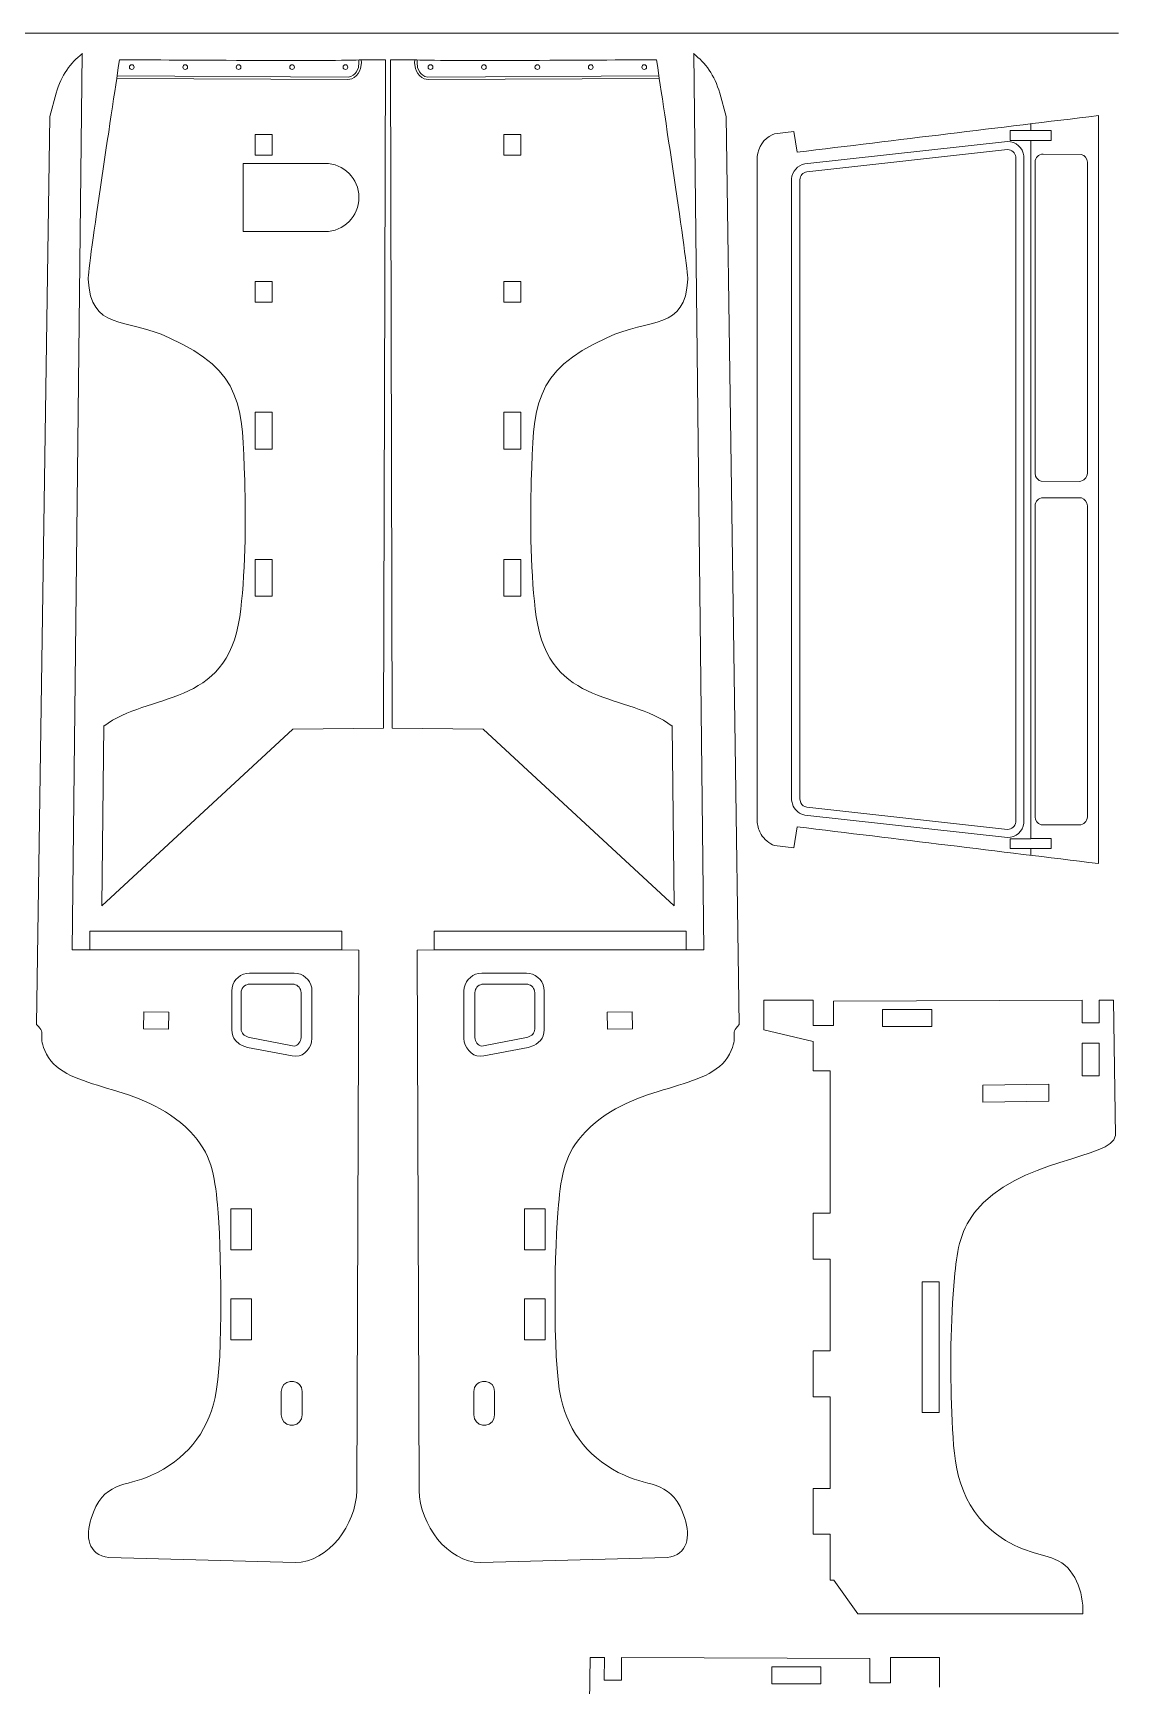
# Model space of a CAD drawing. Header units: centimetres. Extents: x -10 to 98, y 3 to 108.
# Drawn here: x 4.28 to 23.57, y 78.5 to 107.92 of the extents above; entities that cross this region are included whole.
import ezdxf

# ---------------------------------------------------------------- set-up
doc = ezdxf.new("R2010")
doc.units = ezdxf.units.CM
doc.header["$MEASUREMENT"] = 0
doc.layers.add('Camada 1', color=7, linetype='Continuous')

msp = doc.modelspace()

# ---------------------------------------------------------------- linework, layer by layer
at = {"layer": 'Camada 1', "color": 5, "lineweight": 9}
msp.add_open_spline([(-9.72288, 107.91719), (-9.72288, 107.91719), (23.59712, 107.91719), (23.59712, 107.91719)], degree=3, dxfattribs=at)
at = {"layer": 'Camada 1', "color": 3, "lineweight": 9}
for points in [[(5.1505, 107.54628), (4.94519, 107.38912), (4.78041, 107.17166), (4.68699, 106.8448)], [(5.15066, 107.56019), (5.15066, 107.56019), (5.11412, 104.34689), (5.11412, 104.34689)], [(5.81411, 107.44089), (5.72783, 106.84356), (5.24902, 103.73253), (5.25835, 103.53517)], [(5.81411, 107.44089), (6.42171, 107.44038), (9.8037, 107.41495), (10.1185, 107.44119)], [(10.55182, 107.44119), (10.55182, 107.44119), (10.1185, 107.44119), (10.1185, 107.44119)], [(10.51665, 95.54474), (10.51665, 95.54474), (10.55182, 107.44119), (10.55182, 107.44119)], [(10.67082, 95.54474), (10.67082, 95.54474), (10.63565, 107.44119), (10.63565, 107.44119)], [(10.63565, 107.44119), (10.63565, 107.44119), (11.06897, 107.44119), (11.06897, 107.44119)], [(11.06897, 107.44119), (11.38377, 107.41495), (14.76576, 107.44038), (15.37336, 107.44089)], [(15.92913, 103.53517), (15.93845, 103.73253), (15.45964, 106.84356), (15.37336, 107.44089)], [(16.03641, 107.56019), (16.03641, 107.56019), (16.07294, 104.34689), (16.07294, 104.34689)], [(16.50008, 106.8448), (16.40665, 107.17166), (16.24189, 107.38912), (16.03656, 107.54628)], [(4.57339, 106.43024), (4.57339, 106.43024), (4.68699, 106.8448), (4.68699, 106.8448)], [(16.61368, 106.43024), (16.61368, 106.43024), (16.50008, 106.8448), (16.50008, 106.8448)], [(4.34006, 90.27016), (4.34006, 90.27016), (4.57339, 106.43024), (4.57339, 106.43024)], [(16.847, 90.27016), (16.847, 90.27016), (16.61368, 106.43024), (16.61368, 106.43024)], [(23.23872, 106.44836), (21.45128, 106.23112), (19.66386, 106.01378), (17.87643, 105.79634)], [(23.23872, 106.44836), (23.23872, 106.44836), (23.23872, 93.13529), (23.23872, 93.13529)], [(17.43079, 106.10785), (17.28459, 106.03592), (17.17765, 105.88303), (17.16699, 105.72186)], [(17.43079, 106.10785), (17.43079, 106.10785), (17.47153, 106.12556), (17.47153, 106.12556)], [(17.47153, 106.12556), (17.47153, 106.12556), (17.81989, 106.16781), (17.81989, 106.16781)], [(17.81989, 106.16781), (17.81989, 106.16781), (17.87643, 105.79634), (17.87643, 105.79634)], [(17.16699, 93.86224), (17.16699, 93.86224), (17.16699, 105.72186), (17.16699, 105.72186)], [(18.05127, 105.44764), (18.05127, 105.44764), (21.62258, 105.8419), (21.62258, 105.8419)], [(21.76822, 105.71299), (21.75937, 105.78574), (21.69555, 105.8415), (21.62258, 105.8419)], [(21.76822, 105.71299), (21.76822, 105.71299), (21.76823, 93.87112), (21.76823, 93.87112)], [(22.25573, 105.7629), (22.16898, 105.75733), (22.11598, 105.70489), (22.11055, 105.61771)], [(22.25573, 105.7629), (22.25573, 105.7629), (22.93405, 105.75814), (22.93405, 105.75814)], [(23.04236, 105.61771), (23.03804, 105.68683), (22.99847, 105.74401), (22.93405, 105.75814)], [(18.05127, 105.44764), (17.97209, 105.42855), (17.93309, 105.38362), (17.92332, 105.30307)], [(22.11055, 100.08279), (22.11055, 100.08279), (22.11055, 105.61771), (22.11055, 105.61771)], [(23.04236, 105.61771), (23.04236, 105.61771), (23.04236, 100.08279), (23.04236, 100.08279)], [(17.92332, 94.28103), (17.92332, 94.28103), (17.92332, 105.30307), (17.92332, 105.30307)], [(5.11412, 104.34689), (5.11412, 104.34689), (4.96917, 91.59589), (4.96917, 91.59589)], [(16.07294, 104.34689), (16.07294, 104.34689), (16.2179, 91.59589), (16.2179, 91.59589)], [(5.25835, 103.53517), (5.30163, 102.61909), (5.91561, 102.85193), (6.6995, 102.49508)], [(14.48797, 102.49508), (15.27186, 102.85193), (15.88584, 102.61909), (15.92913, 103.53517)], [(8.04306, 99.94838), (8.00186, 101.26684), (8.02304, 101.89254), (6.6995, 102.49508)], [(14.48797, 102.49508), (13.16443, 101.89254), (13.18561, 101.26684), (13.14441, 99.94838)], [(22.12126, 100.02805), (22.12126, 100.02805), (22.11055, 100.08279), (22.11055, 100.08279)], [(22.89716, 99.9376), (22.98355, 99.94299), (23.03681, 99.99679), (23.04236, 100.08279)], [(7.95381, 97.52546), (8.05416, 98.22988), (8.0655, 99.23029), (8.04306, 99.94838)], [(13.14441, 99.94838), (13.12197, 99.23029), (13.13331, 98.22988), (13.23366, 97.52546)], [(22.12126, 100.02805), (22.14031, 99.98721), (22.17427, 99.95214), (22.21884, 99.94237)], [(22.89716, 99.9376), (22.89716, 99.9376), (22.21884, 99.94237), (22.21884, 99.94237)], [(22.25573, 99.64604), (22.16947, 99.6405), (22.11593, 99.58717), (22.11055, 99.50086)], [(22.11055, 93.96594), (22.11055, 93.96594), (22.11055, 99.50086), (22.11055, 99.50086)], [(22.25573, 99.64604), (22.25573, 99.64604), (22.93526, 99.64129), (22.93526, 99.64129)], [(23.04236, 99.50086), (23.03806, 99.56971), (22.9967, 99.62737), (22.93526, 99.64129)], [(23.04236, 99.50086), (23.04236, 99.50086), (23.04236, 93.96594), (23.04236, 93.96594)], [(5.53459, 95.57986), (6.32646, 96.18599), (7.72157, 95.89532), (7.95381, 97.52546)], [(13.23366, 97.52546), (13.4659, 95.89532), (14.86101, 96.18599), (15.65288, 95.57986)], [(5.53474, 95.59377), (5.53474, 95.59377), (5.49821, 92.38047), (5.49821, 92.38047)], [(5.49821, 92.38047), (5.49821, 92.38047), (8.89928, 95.5235), (8.89928, 95.5235)], [(8.89928, 95.5235), (8.89928, 95.5235), (10.51665, 95.54474), (10.51665, 95.54474)], [(12.28819, 95.5235), (12.28819, 95.5235), (10.67082, 95.54474), (10.67082, 95.54474)], [(15.68926, 92.38047), (15.68926, 92.38047), (12.28819, 95.5235), (12.28819, 95.5235)], [(15.65273, 95.59377), (15.65273, 95.59377), (15.68926, 92.38047), (15.68926, 92.38047)], [(17.94, 94.21339), (17.94, 94.21339), (17.92332, 94.28103), (17.92332, 94.28103)], [(17.94, 94.21339), (17.96592, 94.17044), (18.00124, 94.14855), (18.05127, 94.13647)], [(17.16699, 93.86224), (17.17153, 93.79384), (17.19994, 93.71176), (17.23606, 93.65321)], [(21.62259, 93.74221), (21.62259, 93.74221), (18.05127, 94.13647), (18.05127, 94.13647)], [(21.62259, 93.74221), (21.69556, 93.74261), (21.75938, 93.79838), (21.76823, 93.87112)], [(22.11055, 93.96594), (22.11903, 93.90017), (22.14719, 93.84193), (22.21884, 93.82552)], [(22.89716, 93.82075), (22.98355, 93.82614), (23.03682, 93.87994), (23.04236, 93.96594)], [(17.23606, 93.65321), (17.28435, 93.57497), (17.38913, 93.48097), (17.47154, 93.45854)], [(17.87645, 93.78794), (17.87645, 93.78794), (17.81989, 93.41629), (17.81989, 93.41629)], [(17.87645, 93.78794), (19.66396, 93.57043), (21.45128, 93.35253), (23.23872, 93.13529)], [(22.89716, 93.82075), (22.89716, 93.82075), (22.21884, 93.82552), (22.21884, 93.82552)], [(17.81989, 93.41629), (17.81989, 93.41629), (17.47154, 93.45854), (17.47154, 93.45854)], [(5.2855, 91.59589), (5.2855, 91.59589), (5.2855, 91.92927), (5.2855, 91.92927)], [(5.2855, 91.92927), (5.2855, 91.92927), (9.77282, 91.92817), (9.77282, 91.92817)], [(9.77282, 91.92817), (9.77282, 91.92817), (9.77284, 91.59735), (9.77284, 91.59735)], [(11.41425, 91.92817), (11.41425, 91.92817), (11.41422, 91.59735), (11.41422, 91.59735)], [(15.90157, 91.92927), (15.90157, 91.92927), (11.41425, 91.92817), (11.41425, 91.92817)], [(15.90157, 91.59589), (15.90157, 91.59589), (15.90157, 91.92927), (15.90157, 91.92927)], [(4.96917, 91.59589), (4.96917, 91.59589), (5.2855, 91.59589), (5.2855, 91.59589)], [(9.77284, 91.59735), (9.77284, 91.59735), (10.0741, 91.59518), (10.0741, 91.59518)], [(10.0741, 91.59518), (10.0741, 91.59518), (10.03876, 81.97239), (10.03876, 81.97239)], [(11.41422, 91.59735), (11.41422, 91.59735), (11.11296, 91.59518), (11.11296, 91.59518)], [(11.11296, 91.59518), (11.11296, 91.59518), (11.14831, 81.97239), (11.14831, 81.97239)], [(16.2179, 91.59589), (16.2179, 91.59589), (15.90157, 91.59589), (15.90157, 91.59589)], [(18.15948, 90.70433), (18.15948, 90.70433), (17.28599, 90.70433), (17.28599, 90.70433)], [(17.28599, 90.70433), (17.28599, 90.70433), (17.28599, 90.17595), (17.28599, 90.17595)], [(18.15948, 90.2545), (18.15948, 90.2545), (18.15948, 90.70433), (18.15948, 90.70433)], [(22.95062, 90.70433), (22.95062, 90.70433), (18.52602, 90.68766), (18.52602, 90.68766)], [(18.52602, 90.68766), (18.52602, 90.68766), (18.52602, 90.2545), (18.52602, 90.2545)], [(22.95181, 90.29972), (22.95181, 90.29972), (22.95062, 90.70433), (22.95062, 90.70433)], [(23.50638, 90.70551), (23.50638, 90.70551), (23.25408, 90.70551), (23.25408, 90.70551)], [(23.25408, 90.70551), (23.25408, 90.70551), (23.25527, 90.3009), (23.25527, 90.3009)], [(23.54088, 88.29329), (23.54088, 88.29329), (23.50638, 90.70551), (23.50638, 90.70551)], [(4.51432, 89.74393), (4.33076, 90.09231), (4.53872, 90.07432), (4.34006, 90.27016)], [(16.847, 90.27016), (16.64834, 90.07432), (16.85631, 90.09231), (16.67275, 89.74393)], [(17.28599, 90.17595), (17.28599, 90.17595), (18.15948, 89.96411), (18.15948, 89.96411)], [(18.52602, 90.2545), (18.52602, 90.2545), (18.15948, 90.2545), (18.15948, 90.2545)], [(23.25527, 90.3009), (23.25527, 90.3009), (22.95181, 90.29972), (22.95181, 90.29972)], [(4.51432, 89.74393), (4.87752, 89.05461), (6.19673, 89.26363), (7.07071, 88.36653)], [(14.11636, 88.36653), (14.99034, 89.26363), (16.30955, 89.05461), (16.67275, 89.74393)], [(18.15948, 89.96411), (18.15948, 89.96411), (18.15948, 89.44764), (18.15948, 89.44764)], [(18.15948, 89.44764), (18.15948, 89.44764), (18.46651, 89.44764), (18.46651, 89.44764)], [(18.46651, 89.44764), (18.46651, 89.44764), (18.46651, 86.91047), (18.46651, 86.91047)], [(7.55861, 87.05941), (7.50715, 87.59096), (7.45189, 87.97524), (7.07071, 88.36653)], [(14.11636, 88.36653), (13.73517, 87.97524), (13.67991, 87.59096), (13.62846, 87.05941)], [(23.54088, 88.29329), (23.49561, 87.86881), (21.78857, 87.89881), (21.03584, 86.92237)], [(7.51694, 83.62877), (7.67129, 84.33233), (7.62435, 86.38033), (7.55861, 87.05941)], [(13.62846, 87.05941), (13.56272, 86.38033), (13.51577, 84.33233), (13.67013, 83.62877)], [(18.46651, 86.91047), (18.46651, 86.91047), (18.16186, 86.91047), (18.16186, 86.91047)], [(18.16186, 86.91047), (18.16186, 86.91047), (18.16186, 86.09291), (18.16186, 86.09291)], [(21.03584, 86.92237), (20.75737, 86.56114), (20.72001, 86.2037), (20.67762, 85.76326)], [(18.16186, 86.09291), (18.16186, 86.09291), (18.46651, 86.09291), (18.46651, 86.09291)], [(18.46651, 86.09291), (18.46651, 86.09291), (18.46651, 84.46016), (18.46651, 84.46016)], [(20.67762, 85.76326), (20.60206, 84.97816), (20.60123, 84.14266), (20.62883, 83.35581)], [(18.46651, 84.46016), (18.46651, 84.46016), (18.16186, 84.46016), (18.16186, 84.46016)], [(18.16186, 84.46016), (18.16186, 84.46016), (18.16186, 83.6438), (18.16186, 83.6438)], [(6.38359, 82.24464), (6.9832, 82.51514), (7.37547, 82.98392), (7.51694, 83.62877)], [(13.67013, 83.62877), (13.8116, 82.98392), (14.20387, 82.51514), (14.80347, 82.24464)], [(18.16186, 83.6438), (18.16186, 83.6438), (18.46651, 83.6438), (18.46651, 83.6438)], [(18.46651, 83.6438), (18.46651, 83.6438), (18.46651, 82.01106), (18.46651, 82.01106)], [(20.62883, 83.35581), (20.66464, 82.57443), (20.68306, 81.82329), (21.34169, 81.2649)], [(6.38359, 82.24464), (5.919, 82.03506), (5.51588, 82.14417), (5.30901, 81.47462)], [(15.87806, 81.47462), (15.67119, 82.14417), (15.26806, 82.03506), (14.80347, 82.24464)], [(8.93932, 80.6903), (9.5432, 80.69761), (10.02361, 81.37366), (10.03876, 81.97239)], [(11.14831, 81.97239), (11.16345, 81.37366), (11.64387, 80.69761), (12.24775, 80.6903)], [(18.46651, 82.01106), (18.46651, 82.01106), (18.16186, 82.01106), (18.16186, 82.01106)], [(18.16186, 82.01106), (18.16186, 82.01106), (18.16186, 81.19469), (18.16186, 81.19469)], [(5.30901, 81.47462), (5.21097, 81.1573), (5.24468, 80.83346), (5.62576, 80.78142)], [(15.5613, 80.78142), (15.94239, 80.83346), (15.9761, 81.1573), (15.87806, 81.47462)], [(21.34169, 81.2649), (21.79231, 80.88287), (22.15958, 80.87149), (22.45912, 80.75438)], [(18.16186, 81.19469), (18.16186, 81.19469), (18.46532, 81.19469), (18.46532, 81.19469)], [(18.46532, 81.19469), (18.46532, 81.19469), (18.46651, 80.37594), (18.46651, 80.37594)], [(8.93932, 80.6903), (8.93932, 80.6903), (5.62576, 80.78142), (5.62576, 80.78142)], [(12.24775, 80.6903), (12.24775, 80.6903), (15.5613, 80.78142), (15.5613, 80.78142)], [(22.96371, 79.78212), (22.97311, 80.17444), (22.82155, 80.61269), (22.45912, 80.75438)], [(18.46651, 80.37594), (18.46651, 80.37594), (18.5272, 80.37594), (18.5272, 80.37594)], [(18.5272, 80.37594), (18.5272, 80.37594), (18.95562, 79.78212), (18.95562, 79.78212)], [(18.95562, 79.78212), (18.95562, 79.78212), (22.96371, 79.78212), (22.96371, 79.78212)], [(14.15853, 76.58931), (14.15853, 76.58931), (14.19304, 79.00152), (14.19304, 79.00152)], [(14.19304, 79.00152), (14.19304, 79.00152), (14.44533, 79.00152), (14.44533, 79.00152)], [(14.44533, 79.00152), (14.44533, 79.00152), (14.44414, 78.59691), (14.44414, 78.59691)], [(14.7476, 78.59573), (14.7476, 78.59573), (14.74879, 79.00035), (14.74879, 79.00035)], [(14.74879, 79.00035), (14.74879, 79.00035), (19.17339, 78.98367), (19.17339, 78.98367)], [(19.17339, 78.98367), (19.17339, 78.98367), (19.17339, 78.55051), (19.17339, 78.55051)], [(19.53994, 78.55051), (19.53994, 78.55051), (19.53994, 79.00035), (19.53994, 79.00035)], [(19.53994, 79.00035), (19.53994, 79.00035), (20.41343, 79.00035), (20.41343, 79.00035)], [(20.41343, 79.00035), (20.41343, 79.00035), (20.41343, 78.47196), (20.41343, 78.47196)], [(14.44414, 78.59691), (14.44414, 78.59691), (14.7476, 78.59573), (14.7476, 78.59573)], [(19.17339, 78.55051), (19.17339, 78.55051), (19.53994, 78.55051), (19.53994, 78.55051)]]:
    msp.add_open_spline(points, degree=3, dxfattribs=at)
at = {"layer": 'Camada 1', "color": 1, "lineweight": 9}
for points in [[(10.06614, 107.30641), (10.06614, 107.30641), (10.07566, 107.39448), (10.07566, 107.39448)], [(10.07566, 107.39448), (10.07566, 107.39448), (10.07209, 107.43732), (10.07209, 107.43732)], [(10.1197, 107.38972), (10.1197, 107.38972), (10.10661, 107.28856), (10.10661, 107.28856)], [(10.11493, 107.44089), (10.11493, 107.44089), (10.1197, 107.38972), (10.1197, 107.38972)], [(11.07254, 107.44089), (11.07254, 107.44089), (11.06777, 107.38972), (11.06777, 107.38972)], [(11.06777, 107.38972), (11.06777, 107.38972), (11.08086, 107.28856), (11.08086, 107.28856)], [(11.11181, 107.39448), (11.11181, 107.39448), (11.11538, 107.43732), (11.11538, 107.43732)], [(11.12133, 107.30641), (11.12133, 107.30641), (11.11181, 107.39448), (11.11181, 107.39448)], [(9.8805, 107.08983), (9.8805, 107.08983), (5.76649, 107.11125), (5.76649, 107.11125)], [(5.77246, 107.15528), (5.77246, 107.15528), (9.88288, 107.13386), (9.88288, 107.13386)], [(6.03292, 107.35342), (6.00959, 107.35342), (5.99068, 107.33451), (5.99068, 107.31117)], [(5.99068, 107.31117), (5.99068, 107.28784), (6.00959, 107.26893), (6.03292, 107.26893)], [(6.07517, 107.31117), (6.07517, 107.33451), (6.05626, 107.35342), (6.03292, 107.35342)], [(6.03292, 107.26893), (6.05626, 107.26893), (6.07517, 107.28784), (6.07517, 107.31117)], [(6.98392, 107.35342), (6.96059, 107.35342), (6.94168, 107.33451), (6.94168, 107.31117)], [(6.94168, 107.31117), (6.94168, 107.28784), (6.96059, 107.26893), (6.98392, 107.26893)], [(7.02617, 107.31117), (7.02617, 107.33451), (7.00726, 107.35342), (6.98392, 107.35342)], [(6.98392, 107.26893), (7.00726, 107.26893), (7.02617, 107.28784), (7.02617, 107.31117)], [(7.93492, 107.35342), (7.91159, 107.35342), (7.89268, 107.33451), (7.89268, 107.31117)], [(7.89268, 107.31117), (7.89268, 107.28784), (7.91159, 107.26893), (7.93492, 107.26893)], [(7.97717, 107.31117), (7.97717, 107.33451), (7.95826, 107.35342), (7.93492, 107.35342)], [(7.93492, 107.26893), (7.95826, 107.26893), (7.97717, 107.28784), (7.97717, 107.31117)], [(8.88592, 107.35342), (8.86259, 107.35342), (8.84368, 107.33451), (8.84368, 107.31117)], [(8.84368, 107.31117), (8.84368, 107.28784), (8.86259, 107.26893), (8.88592, 107.26893)], [(8.92817, 107.31117), (8.92817, 107.33451), (8.90926, 107.35342), (8.88592, 107.35342)], [(8.88592, 107.26893), (8.90926, 107.26893), (8.92817, 107.28784), (8.92817, 107.31117)], [(9.83693, 107.35342), (9.81359, 107.35342), (9.79468, 107.33451), (9.79468, 107.31117)], [(9.79468, 107.31117), (9.79468, 107.28784), (9.81359, 107.26893), (9.83693, 107.26893)], [(9.87917, 107.31117), (9.87917, 107.33451), (9.86026, 107.35342), (9.83693, 107.35342)], [(9.83693, 107.26893), (9.86026, 107.26893), (9.87917, 107.28784), (9.87917, 107.31117)], [(9.94833, 107.10411), (9.94833, 107.10411), (9.8805, 107.08983), (9.8805, 107.08983)], [(9.88288, 107.13386), (9.88288, 107.13386), (9.93524, 107.14576), (9.93524, 107.14576)], [(9.93524, 107.14576), (9.93524, 107.14576), (9.97332, 107.16599), (9.97332, 107.16599)], [(9.99355, 107.12672), (9.99355, 107.12672), (9.94833, 107.10411), (9.94833, 107.10411)], [(9.97332, 107.16599), (9.97332, 107.16599), (10.00545, 107.19336), (10.00545, 107.19336)], [(10.03163, 107.15885), (10.03163, 107.15885), (9.99355, 107.12672), (9.99355, 107.12672)], [(10.00545, 107.19336), (10.00545, 107.19336), (10.03163, 107.22668), (10.03163, 107.22668)], [(10.03163, 107.22668), (10.03163, 107.22668), (10.06614, 107.30641), (10.06614, 107.30641)], [(10.06376, 107.19693), (10.06376, 107.19693), (10.03163, 107.15885), (10.03163, 107.15885)], [(10.08876, 107.24097), (10.08876, 107.24097), (10.06376, 107.19693), (10.06376, 107.19693)], [(10.10661, 107.28856), (10.10661, 107.28856), (10.08876, 107.24097), (10.08876, 107.24097)], [(11.08086, 107.28856), (11.08086, 107.28856), (11.09871, 107.24097), (11.09871, 107.24097)], [(11.09871, 107.24097), (11.09871, 107.24097), (11.12371, 107.19693), (11.12371, 107.19693)], [(11.15584, 107.22668), (11.15584, 107.22668), (11.12133, 107.30641), (11.12133, 107.30641)], [(11.12371, 107.19693), (11.12371, 107.19693), (11.15584, 107.15885), (11.15584, 107.15885)], [(11.18202, 107.19336), (11.18202, 107.19336), (11.15584, 107.22668), (11.15584, 107.22668)], [(11.15584, 107.15885), (11.15584, 107.15885), (11.19392, 107.12672), (11.19392, 107.12672)], [(11.21415, 107.16599), (11.21415, 107.16599), (11.18202, 107.19336), (11.18202, 107.19336)], [(11.19392, 107.12672), (11.19392, 107.12672), (11.23914, 107.10411), (11.23914, 107.10411)], [(11.25223, 107.14576), (11.25223, 107.14576), (11.21415, 107.16599), (11.21415, 107.16599)], [(11.23914, 107.10411), (11.23914, 107.10411), (11.30697, 107.08983), (11.30697, 107.08983)], [(11.30459, 107.13386), (11.30459, 107.13386), (11.25223, 107.14576), (11.25223, 107.14576)], [(15.41501, 107.15528), (15.41501, 107.15528), (11.30459, 107.13386), (11.30459, 107.13386)], [(11.30697, 107.08983), (11.30697, 107.08983), (15.42098, 107.11125), (15.42098, 107.11125)], [(11.35055, 107.35342), (11.32721, 107.35342), (11.3083, 107.33451), (11.3083, 107.31117)], [(11.3083, 107.31117), (11.3083, 107.28784), (11.32721, 107.26893), (11.35055, 107.26893)], [(11.39279, 107.31117), (11.39279, 107.33451), (11.37388, 107.35342), (11.35055, 107.35342)], [(11.35055, 107.26893), (11.37388, 107.26893), (11.39279, 107.28784), (11.39279, 107.31117)], [(12.30155, 107.35342), (12.27821, 107.35342), (12.2593, 107.33451), (12.2593, 107.31117)], [(12.2593, 107.31117), (12.2593, 107.28784), (12.27821, 107.26893), (12.30155, 107.26893)], [(12.34379, 107.31117), (12.34379, 107.33451), (12.32488, 107.35342), (12.30155, 107.35342)], [(12.30155, 107.26893), (12.32488, 107.26893), (12.34379, 107.28784), (12.34379, 107.31117)], [(13.25255, 107.35342), (13.22921, 107.35342), (13.2103, 107.33451), (13.2103, 107.31117)], [(13.2103, 107.31117), (13.2103, 107.28784), (13.22921, 107.26893), (13.25255, 107.26893)], [(13.29479, 107.31117), (13.29479, 107.33451), (13.27588, 107.35342), (13.25255, 107.35342)], [(13.25255, 107.26893), (13.27588, 107.26893), (13.29479, 107.28784), (13.29479, 107.31117)], [(14.20355, 107.35342), (14.18021, 107.35342), (14.1613, 107.33451), (14.1613, 107.31117)], [(14.1613, 107.31117), (14.1613, 107.28784), (14.18021, 107.26893), (14.20355, 107.26893)], [(14.24579, 107.31117), (14.24579, 107.33451), (14.22688, 107.35342), (14.20355, 107.35342)], [(14.20355, 107.26893), (14.22688, 107.26893), (14.24579, 107.28784), (14.24579, 107.31117)], [(15.15455, 107.35342), (15.13121, 107.35342), (15.1123, 107.33451), (15.1123, 107.31117)], [(15.1123, 107.31117), (15.1123, 107.28784), (15.13121, 107.26893), (15.15455, 107.26893)], [(15.19679, 107.31117), (15.19679, 107.33451), (15.17788, 107.35342), (15.15455, 107.35342)], [(15.15455, 107.26893), (15.17788, 107.26893), (15.19679, 107.28784), (15.19679, 107.31117)], [(22.03402, 106.30209), (22.03402, 106.30209), (22.03402, 106.18151), (22.03402, 106.18151)], [(18.01561, 105.59034), (18.01561, 105.59034), (21.62264, 105.989), (21.62264, 105.989)], [(21.9142, 105.73076), (21.8963, 105.87101), (21.76663, 105.98781), (21.62264, 105.989)], [(22.03402, 106.18151), (22.03402, 106.18151), (21.67052, 106.18151), (21.67052, 106.18151)], [(21.67052, 106.18151), (21.67052, 106.18151), (21.67052, 106.00673), (21.67052, 106.00673)], [(21.67052, 106.00673), (21.67052, 106.00673), (22.03402, 106.00673), (22.03402, 106.00673)], [(22.03402, 106.18151), (22.03402, 106.18151), (22.39873, 106.18151), (22.39873, 106.18151)], [(22.39873, 106.00673), (22.39873, 106.00673), (22.03402, 106.00673), (22.03402, 106.00673)], [(22.03402, 106.00673), (22.03402, 106.00673), (22.03404, 93.57738), (22.03404, 93.57738)], [(22.39873, 106.18151), (22.39873, 106.18151), (22.39873, 106.00673), (22.39873, 106.00673)], [(21.9142, 105.73076), (21.9142, 105.73076), (21.9142, 93.85289), (21.9142, 93.85289)], [(18.01561, 105.59034), (17.88474, 105.55855), (17.78586, 105.4577), (17.77761, 105.3202)], [(17.77761, 94.26345), (17.77761, 94.26345), (17.77761, 105.3202), (17.77761, 105.3202)], [(17.80379, 94.15754), (17.80379, 94.15754), (17.77761, 94.26345), (17.77761, 94.26345)], [(17.80379, 94.15754), (17.86306, 94.06786), (17.90703, 94.02029), (18.01561, 93.9945)], [(21.62264, 93.59584), (21.62264, 93.59584), (18.01561, 93.9945), (18.01561, 93.9945)], [(21.62264, 93.59584), (21.76506, 93.59573), (21.89615, 93.71139), (21.9142, 93.85289)], [(22.03438, 93.5768), (22.03438, 93.5768), (21.67024, 93.5768), (21.67024, 93.5768)], [(21.67024, 93.5768), (21.67024, 93.5768), (21.67024, 93.40305), (21.67024, 93.40305)], [(22.03404, 93.57738), (22.03404, 93.57738), (22.39874, 93.57738), (22.39874, 93.57738)], [(22.39874, 93.57738), (22.39874, 93.57738), (22.39874, 93.40262), (22.39874, 93.40262)], [(21.67024, 93.40305), (21.67024, 93.40305), (22.03438, 93.40305), (22.03438, 93.40305)], [(22.39874, 93.40262), (22.39874, 93.40262), (22.03404, 93.40262), (22.03404, 93.40262)], [(22.03404, 93.40262), (22.03404, 93.40262), (22.03404, 93.28204), (22.03404, 93.28204)], [(5.28602, 91.59958), (5.28602, 91.59958), (9.77251, 91.5972), (9.77251, 91.5972)], [(15.90105, 91.59958), (15.90105, 91.59958), (11.41456, 91.5972), (11.41456, 91.5972)], [(7.81845, 90.92244), (7.81845, 90.92244), (7.8125, 90.86651), (7.8125, 90.86651)], [(7.83273, 90.97599), (7.83273, 90.97599), (7.81845, 90.92244), (7.81845, 90.92244)], [(7.85653, 91.02597), (7.85653, 91.02597), (7.83273, 90.97599), (7.83273, 90.97599)], [(7.88748, 91.07002), (7.88748, 91.07002), (7.85653, 91.02597), (7.85653, 91.02597)], [(7.92674, 91.10808), (7.92674, 91.10808), (7.88748, 91.07002), (7.88748, 91.07002)], [(7.97077, 91.14023), (7.97077, 91.14023), (7.92674, 91.10808), (7.92674, 91.10808)], [(8.01957, 91.16403), (8.01957, 91.16403), (7.97077, 91.14023), (7.97077, 91.14023)], [(8.07312, 91.17829), (8.07312, 91.17829), (8.01957, 91.16403), (8.01957, 91.16403)], [(8.13024, 91.18307), (8.13024, 91.18307), (8.07312, 91.17829), (8.07312, 91.17829)], [(8.924, 91.18307), (8.924, 91.18307), (8.13024, 91.18307), (8.13024, 91.18307)], [(8.97993, 91.17829), (8.97993, 91.17829), (8.924, 91.18307), (8.924, 91.18307)], [(9.03467, 91.16403), (9.03467, 91.16403), (8.97993, 91.17829), (8.97993, 91.17829)], [(9.08346, 91.14023), (9.08346, 91.14023), (9.03467, 91.16403), (9.03467, 91.16403)], [(9.12751, 91.10808), (9.12751, 91.10808), (9.08346, 91.14023), (9.08346, 91.14023)], [(9.16557, 91.07002), (9.16557, 91.07002), (9.12751, 91.10808), (9.12751, 91.10808)], [(9.19772, 91.02597), (9.19772, 91.02597), (9.16557, 91.07002), (9.16557, 91.07002)], [(9.22152, 90.97599), (9.22152, 90.97599), (9.19772, 91.02597), (9.19772, 91.02597)], [(9.23578, 90.92244), (9.23578, 90.92244), (9.22152, 90.97599), (9.22152, 90.97599)], [(9.24056, 90.86651), (9.24056, 90.86651), (9.23578, 90.92244), (9.23578, 90.92244)], [(11.94651, 90.86651), (11.94651, 90.86651), (11.95128, 90.92244), (11.95128, 90.92244)], [(11.95128, 90.92244), (11.95128, 90.92244), (11.96555, 90.97599), (11.96555, 90.97599)], [(11.96555, 90.97599), (11.96555, 90.97599), (11.98935, 91.02597), (11.98935, 91.02597)], [(11.98935, 91.02597), (11.98935, 91.02597), (12.02149, 91.07002), (12.02149, 91.07002)], [(12.02149, 91.07002), (12.02149, 91.07002), (12.05956, 91.10808), (12.05956, 91.10808)], [(12.05956, 91.10808), (12.05956, 91.10808), (12.1036, 91.14023), (12.1036, 91.14023)], [(12.1036, 91.14023), (12.1036, 91.14023), (12.15239, 91.16403), (12.15239, 91.16403)], [(12.15239, 91.16403), (12.15239, 91.16403), (12.20713, 91.17829), (12.20713, 91.17829)], [(12.20713, 91.17829), (12.20713, 91.17829), (12.26306, 91.18307), (12.26306, 91.18307)], [(12.26306, 91.18307), (12.26306, 91.18307), (13.05683, 91.18307), (13.05683, 91.18307)], [(13.05683, 91.18307), (13.05683, 91.18307), (13.11395, 91.17829), (13.11395, 91.17829)], [(13.11395, 91.17829), (13.11395, 91.17829), (13.1675, 91.16403), (13.1675, 91.16403)], [(13.1675, 91.16403), (13.1675, 91.16403), (13.2163, 91.14023), (13.2163, 91.14023)], [(13.2163, 91.14023), (13.2163, 91.14023), (13.26033, 91.10808), (13.26033, 91.10808)], [(13.26033, 91.10808), (13.26033, 91.10808), (13.29959, 91.07002), (13.29959, 91.07002)], [(13.29959, 91.07002), (13.29959, 91.07002), (13.33054, 91.02597), (13.33054, 91.02597)], [(13.33054, 91.02597), (13.33054, 91.02597), (13.35434, 90.97599), (13.35434, 90.97599)], [(13.35434, 90.97599), (13.35434, 90.97599), (13.36862, 90.92244), (13.36862, 90.92244)], [(13.36862, 90.92244), (13.36862, 90.92244), (13.37457, 90.86651), (13.37457, 90.86651)], [(7.8125, 90.86651), (7.8125, 90.86651), (7.8125, 90.17391), (7.8125, 90.17391)], [(9.24056, 90.02277), (9.24056, 90.02277), (9.24056, 90.86651), (9.24056, 90.86651)], [(11.94651, 90.02277), (11.94651, 90.02277), (11.94651, 90.86651), (11.94651, 90.86651)], [(13.37457, 90.86651), (13.37457, 90.86651), (13.37457, 90.17391), (13.37457, 90.17391)], [(7.8125, 90.17391), (7.8125, 90.17391), (7.81726, 90.12035), (7.81726, 90.12035)], [(7.81726, 90.12035), (7.81726, 90.12035), (7.83035, 90.07038), (7.83035, 90.07038)], [(7.83035, 90.07038), (7.83035, 90.07038), (7.85177, 90.02515), (7.85177, 90.02515)], [(13.35672, 90.07038), (13.35672, 90.07038), (13.3353, 90.02515), (13.3353, 90.02515)], [(13.36981, 90.12035), (13.36981, 90.12035), (13.35672, 90.07038), (13.35672, 90.07038)], [(13.37457, 90.17391), (13.37457, 90.17391), (13.36981, 90.12035), (13.36981, 90.12035)], [(7.85177, 90.02515), (7.85177, 90.02515), (7.88033, 89.98469), (7.88033, 89.98469)], [(7.88033, 89.98469), (7.88033, 89.98469), (7.95292, 89.91924), (7.95292, 89.91924)], [(7.95292, 89.91924), (7.95292, 89.91924), (7.99696, 89.89306), (7.99696, 89.89306)], [(7.99696, 89.89306), (7.99696, 89.89306), (8.09573, 89.85973), (8.09573, 89.85973)], [(8.09573, 89.85973), (8.09573, 89.85973), (8.8883, 89.70979), (8.8883, 89.70979)], [(9.06442, 89.7324), (9.06442, 89.7324), (9.1144, 89.76334), (9.1144, 89.76334)], [(9.1144, 89.76334), (9.1144, 89.76334), (9.15726, 89.80381), (9.15726, 89.80381)], [(9.15726, 89.80381), (9.15726, 89.80381), (9.19177, 89.8514), (9.19177, 89.8514)], [(9.19177, 89.8514), (9.19177, 89.8514), (9.21795, 89.90496), (9.21795, 89.90496)], [(9.21795, 89.90496), (9.21795, 89.90496), (9.23461, 89.96327), (9.23461, 89.96327)], [(9.23461, 89.96327), (9.23461, 89.96327), (9.24056, 90.02277), (9.24056, 90.02277)], [(11.95246, 89.96327), (11.95246, 89.96327), (11.94651, 90.02277), (11.94651, 90.02277)], [(11.96912, 89.90496), (11.96912, 89.90496), (11.95246, 89.96327), (11.95246, 89.96327)], [(11.9953, 89.8514), (11.9953, 89.8514), (11.96912, 89.90496), (11.96912, 89.90496)], [(12.02981, 89.80381), (12.02981, 89.80381), (11.9953, 89.8514), (11.9953, 89.8514)], [(12.07266, 89.76334), (12.07266, 89.76334), (12.02981, 89.80381), (12.02981, 89.80381)], [(12.12264, 89.7324), (12.12264, 89.7324), (12.07266, 89.76334), (12.07266, 89.76334)], [(13.09134, 89.85973), (13.09134, 89.85973), (12.29876, 89.70979), (12.29876, 89.70979)], [(13.19011, 89.89306), (13.19011, 89.89306), (13.09134, 89.85973), (13.09134, 89.85973)], [(13.23415, 89.91924), (13.23415, 89.91924), (13.19011, 89.89306), (13.19011, 89.89306)], [(13.30674, 89.98469), (13.30674, 89.98469), (13.23415, 89.91924), (13.23415, 89.91924)], [(13.3353, 90.02515), (13.3353, 90.02515), (13.30674, 89.98469), (13.30674, 89.98469)], [(8.8883, 89.70979), (8.8883, 89.70979), (8.95137, 89.70384), (8.95137, 89.70384)], [(8.95137, 89.70384), (8.95137, 89.70384), (9.00968, 89.71098), (9.00968, 89.71098)], [(9.00968, 89.71098), (9.00968, 89.71098), (9.06442, 89.7324), (9.06442, 89.7324)], [(12.17738, 89.71098), (12.17738, 89.71098), (12.12264, 89.7324), (12.12264, 89.7324)], [(12.23569, 89.70384), (12.23569, 89.70384), (12.17738, 89.71098), (12.17738, 89.71098)], [(12.29876, 89.70979), (12.29876, 89.70979), (12.23569, 89.70384), (12.23569, 89.70384)]]:
    msp.add_open_spline(points, degree=3, dxfattribs=at)
at = {"layer": 'Camada 1', "lineweight": 9}
for points in [[(8.23047, 106.1099), (8.23047, 106.1099), (8.5339, 106.1099), (8.5339, 106.1099)], [(8.23047, 105.74579), (8.23047, 105.74579), (8.23047, 106.1099), (8.23047, 106.1099)], [(8.5339, 106.1099), (8.5339, 106.1099), (8.5339, 105.74579), (8.5339, 105.74579)], [(12.957, 106.1099), (12.957, 106.1099), (12.65357, 106.1099), (12.65357, 106.1099)], [(12.65357, 106.1099), (12.65357, 106.1099), (12.65357, 105.74579), (12.65357, 105.74579)], [(12.957, 105.74579), (12.957, 105.74579), (12.957, 106.1099), (12.957, 106.1099)], [(8.5339, 105.74579), (8.5339, 105.74579), (8.23047, 105.74579), (8.23047, 105.74579)], [(12.65357, 105.74579), (12.65357, 105.74579), (12.957, 105.74579), (12.957, 105.74579)], [(9.47058, 105.59767), (9.47058, 105.59767), (8.01399, 105.59764), (8.01399, 105.59764)], [(8.01399, 105.59764), (8.01399, 105.59764), (8.01401, 104.38383), (8.01401, 104.38383)], [(10.07751, 104.99076), (10.07751, 105.32594), (9.80578, 105.59767), (9.47058, 105.59767)], [(9.47061, 104.38384), (9.80579, 104.38386), (10.07751, 104.65557), (10.07751, 104.99076)], [(8.01401, 104.38383), (8.01401, 104.38383), (9.47061, 104.38384), (9.47061, 104.38384)], [(8.53396, 103.49252), (8.53396, 103.49252), (8.23053, 103.49253), (8.23053, 103.49253)], [(8.23053, 103.49253), (8.23053, 103.49253), (8.23054, 103.12842), (8.23054, 103.12842)], [(8.53396, 103.12842), (8.53396, 103.12842), (8.53396, 103.49252), (8.53396, 103.49252)], [(12.65351, 103.49252), (12.65351, 103.49252), (12.95694, 103.49253), (12.95694, 103.49253)], [(12.65351, 103.12842), (12.65351, 103.12842), (12.65351, 103.49252), (12.65351, 103.49252)], [(12.95694, 103.49253), (12.95694, 103.49253), (12.95693, 103.12842), (12.95693, 103.12842)], [(8.23054, 103.12842), (8.23054, 103.12842), (8.53396, 103.12842), (8.53396, 103.12842)], [(12.95693, 103.12842), (12.95693, 103.12842), (12.65351, 103.12842), (12.65351, 103.12842)], [(8.53395, 101.16652), (8.53395, 101.16652), (8.23053, 101.16652), (8.23053, 101.16652)], [(8.23053, 101.16652), (8.23053, 101.16652), (8.23053, 100.51113), (8.23053, 100.51113)], [(8.53395, 100.51113), (8.53395, 100.51113), (8.53395, 101.16652), (8.53395, 101.16652)], [(12.65352, 101.16652), (12.65352, 101.16652), (12.95694, 101.16652), (12.95694, 101.16652)], [(12.65352, 100.51113), (12.65352, 100.51113), (12.65352, 101.16652), (12.65352, 101.16652)], [(12.95694, 101.16652), (12.95694, 101.16652), (12.95694, 100.51113), (12.95694, 100.51113)], [(8.23053, 100.51113), (8.23053, 100.51113), (8.53395, 100.51113), (8.53395, 100.51113)], [(12.95694, 100.51113), (12.95694, 100.51113), (12.65352, 100.51113), (12.65352, 100.51113)], [(8.53395, 98.54921), (8.53395, 98.54921), (8.23053, 98.54921), (8.23053, 98.54921)], [(8.23053, 98.54921), (8.23053, 98.54921), (8.23053, 97.89382), (8.23053, 97.89382)], [(8.53395, 97.89382), (8.53395, 97.89382), (8.53395, 98.54921), (8.53395, 98.54921)], [(12.65352, 98.54921), (12.65352, 98.54921), (12.95694, 98.54921), (12.95694, 98.54921)], [(12.65352, 97.89382), (12.65352, 97.89382), (12.65352, 98.54921), (12.65352, 98.54921)], [(12.95694, 98.54921), (12.95694, 98.54921), (12.95694, 97.89382), (12.95694, 97.89382)], [(8.23053, 97.89382), (8.23053, 97.89382), (8.53395, 97.89382), (8.53395, 97.89382)], [(12.95694, 97.89382), (12.95694, 97.89382), (12.65352, 97.89382), (12.65352, 97.89382)], [(8.00077, 90.91307), (8.00077, 90.91307), (7.98959, 90.88967), (7.98959, 90.88967)], [(8.01563, 90.93406), (8.01563, 90.93406), (8.00077, 90.91307), (8.00077, 90.91307)], [(8.03378, 90.95223), (8.03378, 90.95223), (8.01563, 90.93406), (8.01563, 90.93406)], [(8.05478, 90.96711), (8.05478, 90.96711), (8.03378, 90.95223), (8.03378, 90.95223)], [(8.07818, 90.97828), (8.07818, 90.97828), (8.05478, 90.96711), (8.05478, 90.96711)], [(8.10356, 90.98531), (8.10356, 90.98531), (8.07818, 90.97828), (8.07818, 90.97828)], [(8.13049, 90.98774), (8.13049, 90.98774), (8.10356, 90.98531), (8.10356, 90.98531)], [(8.89496, 90.98774), (8.89496, 90.98774), (8.13049, 90.98774), (8.13049, 90.98774)], [(8.92189, 90.98531), (8.92189, 90.98531), (8.89496, 90.98774), (8.89496, 90.98774)], [(8.94728, 90.97829), (8.94728, 90.97829), (8.92189, 90.98531), (8.92189, 90.98531)], [(8.97068, 90.96714), (8.97068, 90.96714), (8.94728, 90.97829), (8.94728, 90.97829)], [(8.99167, 90.95228), (8.99167, 90.95228), (8.97068, 90.96714), (8.97068, 90.96714)], [(9.00982, 90.93413), (9.00982, 90.93413), (8.99167, 90.95228), (8.99167, 90.95228)], [(9.02468, 90.91314), (9.02468, 90.91314), (9.00982, 90.93413), (9.00982, 90.93413)], [(9.03584, 90.88973), (9.03584, 90.88973), (9.02468, 90.91314), (9.02468, 90.91314)], [(12.15123, 90.88973), (12.15123, 90.88973), (12.16239, 90.91314), (12.16239, 90.91314)], [(12.16239, 90.91314), (12.16239, 90.91314), (12.17725, 90.93413), (12.17725, 90.93413)], [(12.17725, 90.93413), (12.17725, 90.93413), (12.1954, 90.95228), (12.1954, 90.95228)], [(12.1954, 90.95228), (12.1954, 90.95228), (12.21639, 90.96714), (12.21639, 90.96714)], [(12.21639, 90.96714), (12.21639, 90.96714), (12.23979, 90.97829), (12.23979, 90.97829)], [(12.23979, 90.97829), (12.23979, 90.97829), (12.26518, 90.98531), (12.26518, 90.98531)], [(12.26518, 90.98531), (12.26518, 90.98531), (12.29211, 90.98774), (12.29211, 90.98774)], [(12.29211, 90.98774), (12.29211, 90.98774), (13.05658, 90.98774), (13.05658, 90.98774)], [(13.05658, 90.98774), (13.05658, 90.98774), (13.08351, 90.98531), (13.08351, 90.98531)], [(13.08351, 90.98531), (13.08351, 90.98531), (13.10889, 90.97828), (13.10889, 90.97828)], [(13.10889, 90.97828), (13.10889, 90.97828), (13.13229, 90.96711), (13.13229, 90.96711)], [(13.13229, 90.96711), (13.13229, 90.96711), (13.15329, 90.95223), (13.15329, 90.95223)], [(13.15329, 90.95223), (13.15329, 90.95223), (13.17144, 90.93406), (13.17144, 90.93406)], [(13.17144, 90.93406), (13.17144, 90.93406), (13.1863, 90.91307), (13.1863, 90.91307)], [(13.1863, 90.91307), (13.1863, 90.91307), (13.19747, 90.88967), (13.19747, 90.88967)], [(7.9826, 90.8643), (7.9826, 90.8643), (7.98016, 90.83741), (7.98016, 90.83741)], [(7.98016, 90.83741), (7.98016, 90.83741), (7.98016, 90.18794), (7.98016, 90.18794)], [(7.98959, 90.88967), (7.98959, 90.88967), (7.9826, 90.8643), (7.9826, 90.8643)], [(9.04285, 90.86435), (9.04285, 90.86435), (9.03584, 90.88973), (9.03584, 90.88973)], [(9.04528, 90.83741), (9.04528, 90.83741), (9.04285, 90.86435), (9.04285, 90.86435)], [(9.04528, 90.03755), (9.04528, 90.03755), (9.04528, 90.83741), (9.04528, 90.83741)], [(12.14179, 90.83741), (12.14179, 90.83741), (12.14422, 90.86435), (12.14422, 90.86435)], [(12.14179, 90.03755), (12.14179, 90.03755), (12.14179, 90.83741), (12.14179, 90.83741)], [(12.14422, 90.86435), (12.14422, 90.86435), (12.15123, 90.88973), (12.15123, 90.88973)], [(13.19747, 90.88967), (13.19747, 90.88967), (13.20447, 90.8643), (13.20447, 90.8643)], [(13.20447, 90.8643), (13.20447, 90.8643), (13.20691, 90.83741), (13.20691, 90.83741)], [(13.20691, 90.83741), (13.20691, 90.83741), (13.20691, 90.18794), (13.20691, 90.18794)], [(6.24144, 90.19372), (6.24144, 90.19372), (6.24581, 90.49711), (6.24581, 90.49711)], [(6.24581, 90.49711), (6.24581, 90.49711), (6.69162, 90.49069), (6.69162, 90.49069)], [(6.69162, 90.49069), (6.69162, 90.49069), (6.68724, 90.18729), (6.68724, 90.18729)], [(14.94125, 90.49711), (14.94125, 90.49711), (14.49544, 90.49069), (14.49544, 90.49069)], [(14.49544, 90.49069), (14.49544, 90.49069), (14.49982, 90.18729), (14.49982, 90.18729)], [(14.94563, 90.19372), (14.94563, 90.19372), (14.94125, 90.49711), (14.94125, 90.49711)], [(19.39831, 90.53772), (19.39831, 90.53772), (20.27182, 90.53772), (20.27182, 90.53772)], [(19.39831, 90.23546), (19.39831, 90.23546), (19.39831, 90.53772), (19.39831, 90.53772)], [(20.27182, 90.53772), (20.27182, 90.53772), (20.27182, 90.23546), (20.27182, 90.23546)], [(6.68724, 90.18729), (6.68724, 90.18729), (6.24144, 90.19372), (6.24144, 90.19372)], [(7.98016, 90.18794), (7.98016, 90.18794), (7.98266, 90.16162), (7.98266, 90.16162)], [(7.98266, 90.16162), (7.98266, 90.16162), (7.98982, 90.13766), (7.98982, 90.13766)], [(7.98982, 90.13766), (7.98982, 90.13766), (8.00118, 90.1161), (8.00118, 90.1161)], [(8.00118, 90.1161), (8.00118, 90.1161), (8.01626, 90.09693), (8.01626, 90.09693)], [(8.01626, 90.09693), (8.01626, 90.09693), (8.03457, 90.0802), (8.03457, 90.0802)], [(8.03457, 90.0802), (8.03457, 90.0802), (8.05563, 90.06587), (8.05563, 90.06587)], [(8.05563, 90.06587), (8.05563, 90.06587), (8.07895, 90.05399), (8.07895, 90.05399)], [(8.07895, 90.05399), (8.07895, 90.05399), (8.10407, 90.04457), (8.10407, 90.04457)], [(8.10407, 90.04457), (8.10407, 90.04457), (8.13049, 90.03762), (8.13049, 90.03762)], [(8.13049, 90.03762), (8.13049, 90.03762), (8.89496, 89.88723), (8.89496, 89.88723)], [(9.04278, 90.01005), (9.04278, 90.01005), (9.04528, 90.03755), (9.04528, 90.03755)], [(12.14429, 90.01005), (12.14429, 90.01005), (12.14179, 90.03755), (12.14179, 90.03755)], [(13.05658, 90.03762), (13.05658, 90.03762), (12.29211, 89.88723), (12.29211, 89.88723)], [(13.083, 90.04457), (13.083, 90.04457), (13.05658, 90.03762), (13.05658, 90.03762)], [(13.10812, 90.05399), (13.10812, 90.05399), (13.083, 90.04457), (13.083, 90.04457)], [(13.13144, 90.06587), (13.13144, 90.06587), (13.10812, 90.05399), (13.10812, 90.05399)], [(13.15249, 90.0802), (13.15249, 90.0802), (13.13144, 90.06587), (13.13144, 90.06587)], [(13.17081, 90.09693), (13.17081, 90.09693), (13.15249, 90.0802), (13.15249, 90.0802)], [(13.18588, 90.1161), (13.18588, 90.1161), (13.17081, 90.09693), (13.17081, 90.09693)], [(13.19725, 90.13766), (13.19725, 90.13766), (13.18588, 90.1161), (13.18588, 90.1161)], [(13.20441, 90.16162), (13.20441, 90.16162), (13.19725, 90.13766), (13.19725, 90.13766)], [(13.20691, 90.18794), (13.20691, 90.18794), (13.20441, 90.16162), (13.20441, 90.16162)], [(14.49982, 90.18729), (14.49982, 90.18729), (14.94563, 90.19372), (14.94563, 90.19372)], [(20.27182, 90.23546), (20.27182, 90.23546), (19.39831, 90.23546), (19.39831, 90.23546)], [(8.89496, 89.88723), (8.89496, 89.88723), (8.92137, 89.88515), (8.92137, 89.88515)], [(8.92137, 89.88515), (8.92137, 89.88515), (8.94648, 89.88975), (8.94648, 89.88975)], [(8.94648, 89.88975), (8.94648, 89.88975), (8.96981, 89.9002), (8.96981, 89.9002)], [(8.96981, 89.9002), (8.96981, 89.9002), (8.99087, 89.91565), (8.99087, 89.91565)], [(8.99087, 89.91565), (8.99087, 89.91565), (9.00916, 89.9352), (9.00916, 89.9352)], [(9.00916, 89.9352), (9.00916, 89.9352), (9.02424, 89.95802), (9.02424, 89.95802)], [(9.02424, 89.95802), (9.02424, 89.95802), (9.0356, 89.98325), (9.0356, 89.98325)], [(9.0356, 89.98325), (9.0356, 89.98325), (9.04278, 90.01005), (9.04278, 90.01005)], [(12.15146, 89.98325), (12.15146, 89.98325), (12.14429, 90.01005), (12.14429, 90.01005)], [(12.16283, 89.95802), (12.16283, 89.95802), (12.15146, 89.98325), (12.15146, 89.98325)], [(12.17791, 89.9352), (12.17791, 89.9352), (12.16283, 89.95802), (12.16283, 89.95802)], [(12.1962, 89.91565), (12.1962, 89.91565), (12.17791, 89.9352), (12.17791, 89.9352)], [(12.21726, 89.9002), (12.21726, 89.9002), (12.1962, 89.91565), (12.1962, 89.91565)], [(12.24058, 89.88975), (12.24058, 89.88975), (12.21726, 89.9002), (12.21726, 89.9002)], [(12.26569, 89.88515), (12.26569, 89.88515), (12.24058, 89.88975), (12.24058, 89.88975)], [(12.29211, 89.88723), (12.29211, 89.88723), (12.26569, 89.88515), (12.26569, 89.88515)], [(23.25408, 89.93557), (23.25408, 89.93557), (22.95062, 89.93557), (22.95062, 89.93557)], [(22.95062, 89.93557), (22.95062, 89.93557), (22.95062, 89.35362), (22.95062, 89.35362)], [(23.25408, 89.35362), (23.25408, 89.35362), (23.25408, 89.93557), (23.25408, 89.93557)], [(22.3544, 89.20606), (22.3544, 89.20606), (21.17982, 89.1894), (21.17982, 89.1894)], [(21.17982, 89.1894), (21.17982, 89.1894), (21.18459, 88.88594), (21.18459, 88.88594)], [(22.35797, 88.9026), (22.35797, 88.9026), (22.3544, 89.20606), (22.3544, 89.20606)], [(22.95062, 89.35362), (22.95062, 89.35362), (23.25408, 89.35362), (23.25408, 89.35362)], [(21.18459, 88.88594), (21.18459, 88.88594), (22.35797, 88.9026), (22.35797, 88.9026)], [(7.79855, 86.25837), (7.79855, 86.25837), (7.79855, 86.98658), (7.79855, 86.98658)], [(7.79855, 86.98658), (7.79855, 86.98658), (8.16264, 86.98658), (8.16264, 86.98658)], [(8.16264, 86.98658), (8.16264, 86.98658), (8.16264, 86.25837), (8.16264, 86.25837)], [(13.02442, 86.98658), (13.02442, 86.98658), (13.02442, 86.25837), (13.02442, 86.25837)], [(13.38852, 86.98658), (13.38852, 86.98658), (13.02442, 86.98658), (13.02442, 86.98658)], [(13.38852, 86.25837), (13.38852, 86.25837), (13.38852, 86.98658), (13.38852, 86.98658)], [(8.16264, 86.25837), (8.16264, 86.25837), (7.79855, 86.25837), (7.79855, 86.25837)], [(13.02442, 86.25837), (13.02442, 86.25837), (13.38852, 86.25837), (13.38852, 86.25837)], [(20.40689, 85.69067), (20.40689, 85.69067), (20.10342, 85.69067), (20.10342, 85.69067)], [(20.10342, 85.69067), (20.10342, 85.69067), (20.10342, 83.36057), (20.10342, 83.36057)], [(20.40689, 83.36057), (20.40689, 83.36057), (20.40689, 85.69067), (20.40689, 85.69067)], [(8.16264, 85.38452), (8.16264, 85.38452), (7.79855, 85.38452), (7.79855, 85.38452)], [(7.79855, 85.38452), (7.79855, 85.38452), (7.79855, 84.65631), (7.79855, 84.65631)], [(8.16264, 84.65631), (8.16264, 84.65631), (8.16264, 85.38452), (8.16264, 85.38452)], [(13.02442, 84.65631), (13.02442, 84.65631), (13.02442, 85.38452), (13.02442, 85.38452)], [(13.02442, 85.38452), (13.02442, 85.38452), (13.38852, 85.38452), (13.38852, 85.38452)], [(13.38852, 85.38452), (13.38852, 85.38452), (13.38852, 84.65631), (13.38852, 84.65631)], [(7.79855, 84.65631), (7.79855, 84.65631), (8.16264, 84.65631), (8.16264, 84.65631)], [(13.38852, 84.65631), (13.38852, 84.65631), (13.02442, 84.65631), (13.02442, 84.65631)], [(8.7417, 83.8633), (8.7417, 83.8633), (8.70757, 83.80903), (8.70757, 83.80903)], [(8.79112, 83.8995), (8.79112, 83.8995), (8.7417, 83.8633), (8.7417, 83.8633)], [(8.8497, 83.9176), (8.8497, 83.9176), (8.79112, 83.8995), (8.79112, 83.8995)], [(8.91133, 83.9176), (8.91133, 83.9176), (8.8497, 83.9176), (8.8497, 83.9176)], [(8.96991, 83.8995), (8.96991, 83.8995), (8.91133, 83.9176), (8.91133, 83.9176)], [(9.01932, 83.8633), (9.01932, 83.8633), (8.96991, 83.8995), (8.96991, 83.8995)], [(9.05345, 83.80903), (9.05345, 83.80903), (9.01932, 83.8633), (9.01932, 83.8633)], [(12.13361, 83.80903), (12.13361, 83.80903), (12.16774, 83.8633), (12.16774, 83.8633)], [(12.16774, 83.8633), (12.16774, 83.8633), (12.21715, 83.8995), (12.21715, 83.8995)], [(12.21715, 83.8995), (12.21715, 83.8995), (12.27573, 83.9176), (12.27573, 83.9176)], [(12.27573, 83.9176), (12.27573, 83.9176), (12.33737, 83.9176), (12.33737, 83.9176)], [(12.33737, 83.9176), (12.33737, 83.9176), (12.39595, 83.8995), (12.39595, 83.8995)], [(12.39595, 83.8995), (12.39595, 83.8995), (12.44537, 83.8633), (12.44537, 83.8633)], [(12.44537, 83.8633), (12.44537, 83.8633), (12.4795, 83.80903), (12.4795, 83.80903)], [(8.70757, 83.80903), (8.70757, 83.80903), (8.69483, 83.73665), (8.69483, 83.73665)], [(8.69483, 83.73665), (8.69483, 83.73665), (8.69483, 83.32106), (8.69483, 83.32106)], [(9.0662, 83.73665), (9.0662, 83.73665), (9.05345, 83.80903), (9.05345, 83.80903)], [(9.0662, 83.32106), (9.0662, 83.32106), (9.0662, 83.73665), (9.0662, 83.73665)], [(12.12087, 83.73665), (12.12087, 83.73665), (12.13361, 83.80903), (12.13361, 83.80903)], [(12.12087, 83.32106), (12.12087, 83.32106), (12.12087, 83.73665), (12.12087, 83.73665)], [(12.4795, 83.80903), (12.4795, 83.80903), (12.49223, 83.73665), (12.49223, 83.73665)], [(12.49223, 83.73665), (12.49223, 83.73665), (12.49223, 83.32106), (12.49223, 83.32106)], [(8.69483, 83.32106), (8.69483, 83.32106), (8.70757, 83.24869), (8.70757, 83.24869)], [(9.05345, 83.24869), (9.05345, 83.24869), (9.0662, 83.32106), (9.0662, 83.32106)], [(12.13361, 83.24869), (12.13361, 83.24869), (12.12087, 83.32106), (12.12087, 83.32106)], [(12.49223, 83.32106), (12.49223, 83.32106), (12.4795, 83.24869), (12.4795, 83.24869)], [(20.10342, 83.36057), (20.10342, 83.36057), (20.40689, 83.36057), (20.40689, 83.36057)], [(8.70757, 83.24869), (8.70757, 83.24869), (8.7417, 83.19442), (8.7417, 83.19442)], [(8.7417, 83.19442), (8.7417, 83.19442), (8.79112, 83.15823), (8.79112, 83.15823)], [(8.79112, 83.15823), (8.79112, 83.15823), (8.8497, 83.14013), (8.8497, 83.14013)], [(8.8497, 83.14013), (8.8497, 83.14013), (8.91133, 83.14013), (8.91133, 83.14013)], [(8.91133, 83.14013), (8.91133, 83.14013), (8.96991, 83.15823), (8.96991, 83.15823)], [(8.96991, 83.15823), (8.96991, 83.15823), (9.01932, 83.19442), (9.01932, 83.19442)], [(9.01932, 83.19442), (9.01932, 83.19442), (9.05345, 83.24869), (9.05345, 83.24869)], [(12.16774, 83.19442), (12.16774, 83.19442), (12.13361, 83.24869), (12.13361, 83.24869)], [(12.21715, 83.15823), (12.21715, 83.15823), (12.16774, 83.19442), (12.16774, 83.19442)], [(12.27573, 83.14013), (12.27573, 83.14013), (12.21715, 83.15823), (12.21715, 83.15823)], [(12.33737, 83.14013), (12.33737, 83.14013), (12.27573, 83.14013), (12.27573, 83.14013)], [(12.39595, 83.15823), (12.39595, 83.15823), (12.33737, 83.14013), (12.33737, 83.14013)], [(12.44537, 83.19442), (12.44537, 83.19442), (12.39595, 83.15823), (12.39595, 83.15823)], [(12.4795, 83.24869), (12.4795, 83.24869), (12.44537, 83.19442), (12.44537, 83.19442)], [(18.3011, 78.83373), (18.3011, 78.83373), (17.42759, 78.83373), (17.42759, 78.83373)], [(17.42759, 78.83373), (17.42759, 78.83373), (17.42759, 78.53147), (17.42759, 78.53147)], [(18.3011, 78.53147), (18.3011, 78.53147), (18.3011, 78.83373), (18.3011, 78.83373)], [(17.42759, 78.53147), (17.42759, 78.53147), (18.3011, 78.53147), (18.3011, 78.53147)]]:
    msp.add_open_spline(points, degree=3, dxfattribs=at)

doc.saveas('drawing.dxf')
